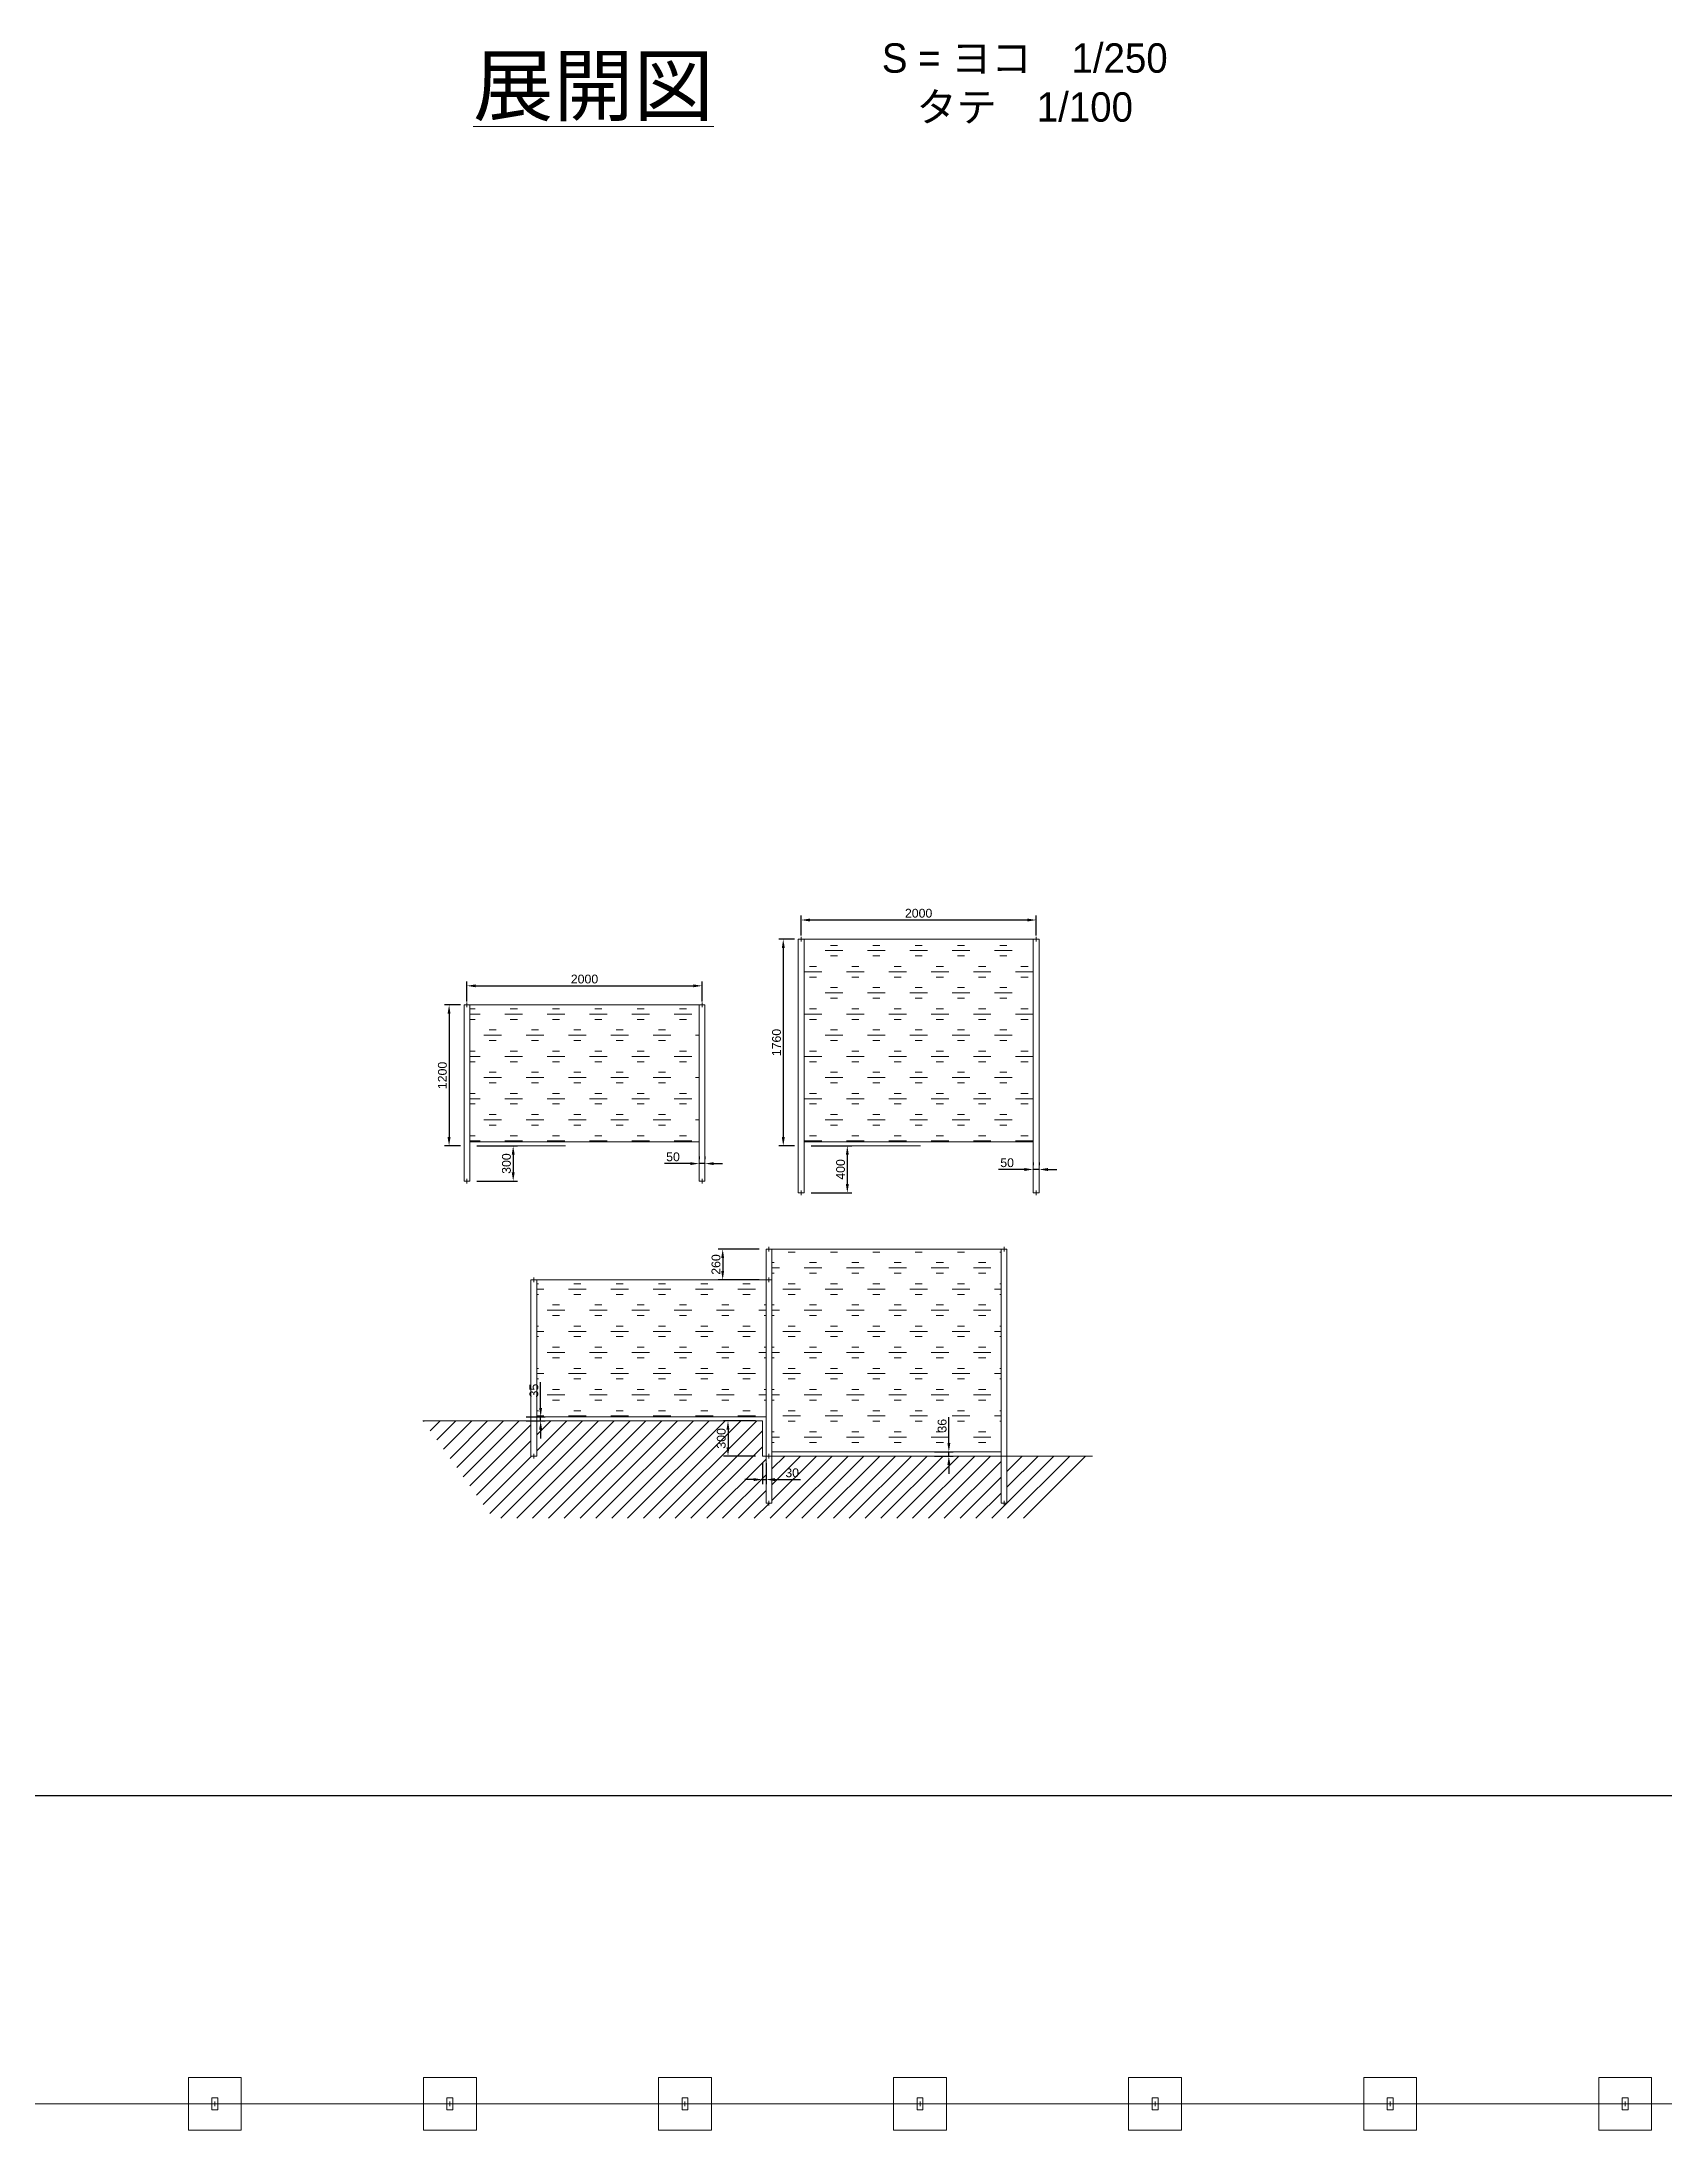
# Model space of a CAD drawing. Header units: millimetres. Extents: x -58267 to 200953, y -49295 to 43144.
# Drawn here: x 13508 to 27321, y -27530 to -9757 of the extents above; entities that cross this region are included whole.
import ezdxf

# ---------------------------------------------------------------- set-up
doc = ezdxf.new("R2010")
doc.units = ezdxf.units.MM
doc.header["$LTSCALE"] = 0.25
doc.linetypes.add('ACAD_ISO02W100', pattern=[15, 12, -3])
doc.layers.add('1-main', color=7, linetype='Continuous', lineweight=9)
doc.layers.add('2-DIMS', color=8, linetype='Continuous', lineweight=9)
doc.styles.get("Standard").update_dxf_attribs({"font": 'arial.ttf'})
doc.dimstyles.new('Annotative in mm', dxfattribs={"dimscale": 0, "dimtxt": 2.5, "dimasz": 2.5, "dimexe": 1.25, "dimexo": 2, "dimtad": 1, "dimdec": 0, "dimdsep": 46, "dimtxsty": 'Standard', "dimcen": 2.5, "dimadec": 0, "dimazin": 0, "dimtfac": 1, "dimtdec": 0, "dimtmove": 0, "dimatfit": 3, "dimfxl": 1, "dimarcsym": 0})

# ---------------------------------------------------------------- blocks, each defined once
blk = doc.blocks.new('*D128')
at = {"layer": '2-DIMS', "color": 0, "lineweight": -2, "transparency": 16777216}
for p, q in [((17126, -17924), (17126, -17754)), ((19126, -17924), (19126, -17754)), ((17201, -17791), (19051, -17791))]:
    blk.add_line(p, q, dxfattribs=at)
at = {"layer": '2-DIMS', "color": 0, "transparency": 16777216}
for points in [[(17201, -17779), (17201, -17804), (17126, -17791)], [(19051, -17779), (19051, -17804), (19126, -17791)]]:
    blk.add_solid(points, dxfattribs=at)
at = {"layer": 'Defpoints', "color": 0, "transparency": 16777216}
for p in [(19126, -17791), (17126, -17954), (19126, -17954)]:
    blk.add_point(p, dxfattribs=at)
at = {"layer": '2-DIMS', "color": 0, "transparency": 16777216, "insert": (18126, -17734), "char_height": 75, "attachment_point": 5}
blk.add_mtext('2000', dxfattribs=at)
blk = doc.blocks.new('*D129')
at = {"layer": '2-DIMS', "color": 0, "lineweight": -2, "transparency": 16777216}
for p, q in [((17071, -17954), (16936, -17954)), ((16974, -18029), (16974, -19079)), ((17071, -19154), (16936, -19154))]:
    blk.add_line(p, q, dxfattribs=at)
at = {"layer": '2-DIMS', "color": 0, "transparency": 16777216}
for points in [[(16961, -18029), (16986, -18029), (16974, -17954)], [(16961, -19079), (16986, -19079), (16974, -19154)]]:
    blk.add_solid(points, dxfattribs=at)
at = {"layer": 'Defpoints', "color": 0, "transparency": 16777216}
for p in [(17101, -17954), (16974, -19154), (17101, -19154)]:
    blk.add_point(p, dxfattribs=at)
at = {"layer": '2-DIMS', "color": 0, "transparency": 16777216, "insert": (16917, -18554), "char_height": 75, "attachment_point": 5, "rotation": 90}
blk.add_mtext('1200', dxfattribs=at)
blk = doc.blocks.new('*D130')
at = {"layer": '2-DIMS', "color": 0, "lineweight": -2, "transparency": 16777216}
for p, q in [((17211, -19154), (17557, -19154)), ((17519, -19229), (17519, -19379)), ((17211, -19454), (17557, -19454))]:
    blk.add_line(p, q, dxfattribs=at)
at = {"layer": '2-DIMS', "color": 0, "transparency": 16777216}
for points in [[(17507, -19229), (17532, -19229), (17519, -19154)], [(17507, -19379), (17532, -19379), (17519, -19454)]]:
    blk.add_solid(points, dxfattribs=at)
at = {"layer": 'Defpoints', "color": 0, "transparency": 16777216}
for p in [(17151, -19154), (17151, -19454), (17519, -19454)]:
    blk.add_point(p, dxfattribs=at)
at = {"layer": '2-DIMS', "color": 0, "transparency": 16777216, "insert": (17462, -19304), "char_height": 75, "attachment_point": 5, "rotation": 90}
blk.add_mtext('300', dxfattribs=at)
blk = doc.blocks.new('*D131')
at = {"layer": '2-DIMS', "color": 0, "lineweight": -2, "transparency": 16777216}
for p, q in [((19969, -17364), (19969, -17194)), ((20044, -17231), (21894, -17231)), ((21969, -17364), (21969, -17194))]:
    blk.add_line(p, q, dxfattribs=at)
at = {"layer": '2-DIMS', "color": 0, "transparency": 16777216}
for points in [[(20044, -17219), (20044, -17244), (19969, -17231)], [(21894, -17219), (21894, -17244), (21969, -17231)]]:
    blk.add_solid(points, dxfattribs=at)
at = {"layer": 'Defpoints', "color": 0, "transparency": 16777216}
for p in [(21969, -17231), (19969, -17394), (21969, -17394)]:
    blk.add_point(p, dxfattribs=at)
at = {"layer": '2-DIMS', "color": 0, "transparency": 16777216, "insert": (20969, -17174), "char_height": 75, "attachment_point": 5}
blk.add_mtext('2000', dxfattribs=at)
blk = doc.blocks.new('*D132')
at = {"layer": '2-DIMS', "color": 0, "lineweight": -2, "transparency": 16777216}
for p, q in [((19914, -17394), (19780, -17394)), ((19817, -17469), (19817, -19079)), ((19914, -19154), (19780, -19154))]:
    blk.add_line(p, q, dxfattribs=at)
at = {"layer": '2-DIMS', "color": 0, "transparency": 16777216}
for points in [[(19805, -17469), (19830, -17469), (19817, -17394)], [(19805, -19079), (19830, -19079), (19817, -19154)]]:
    blk.add_solid(points, dxfattribs=at)
at = {"layer": 'Defpoints', "color": 0, "transparency": 16777216}
for p in [(19944, -17394), (19817, -19154), (19944, -19154)]:
    blk.add_point(p, dxfattribs=at)
at = {"layer": '2-DIMS', "color": 0, "transparency": 16777216, "insert": (19760, -18274), "char_height": 75, "attachment_point": 5, "rotation": 90}
blk.add_mtext('1760', dxfattribs=at)
blk = doc.blocks.new('*D133')
at = {"layer": '2-DIMS', "color": 0, "lineweight": -2, "transparency": 16777216}
for p, q in [((20054, -19154), (20400, -19154)), ((20362, -19229), (20362, -19479)), ((20054, -19554), (20400, -19554))]:
    blk.add_line(p, q, dxfattribs=at)
at = {"layer": '2-DIMS', "color": 0, "transparency": 16777216}
for points in [[(20350, -19229), (20375, -19229), (20362, -19154)], [(20350, -19479), (20375, -19479), (20362, -19554)]]:
    blk.add_solid(points, dxfattribs=at)
at = {"layer": 'Defpoints', "color": 0, "transparency": 16777216}
for p in [(19994, -19154), (19994, -19554), (20362, -19554)]:
    blk.add_point(p, dxfattribs=at)
at = {"layer": '2-DIMS', "color": 0, "transparency": 16777216, "insert": (20305, -19354), "char_height": 75, "attachment_point": 5, "rotation": 90}
blk.add_mtext('400', dxfattribs=at)
blk = doc.blocks.new('short-fence')
at = {"layer": '1-main'}
h = blk.add_hatch(dxfattribs=at)
h.set_pattern_fill('GOST_GLASS', color=256, angle=135)
h.set_pattern_definition([(180, (-17140.59, 18508.02), (-180, 180), [150, -210]), (180, (-17185.59, 18553.02), (-180, 180), [60, -300]), (180, (-17185.59, 18463.02), (-180, 180), [60, -300])])
h.paths.add_polyline_path([(25, 1200), (25, 35), (1975, 35), (1975, 1200)])
for p, q in [((-25, 1200), (2025, 1200)), ((-25, 1200), (-25, 0)), ((0, 1220), (0, 1180)), ((25, 1200), (25, 0)), ((1975, 1200), (1975, 0)), ((2000, 1220), (2000, 1180)), ((2025, 1200), (2025, 0)), ((-25, 0), (-25, -300)), ((25, 35), (1975, 35)), ((25, 0), (25, -300)), ((1975, 0), (1975, -300)), ((2025, 0), (2025, -300)), ((-25, -300), (25, -300)), ((0, -280), (0, -320)), ((1975, -300), (2025, -300)), ((2000, -280), (2000, -320))]:
    blk.add_line(p, q, dxfattribs=at)
at = {"layer": '1-main', "linetype": 'ACAD_ISO02W100'}
blk.add_line((112, 0), (838, 0), dxfattribs=at)
blk = doc.blocks.new('tall-fence')
at = {"layer": '1-main'}
h = blk.add_hatch(dxfattribs=at)
h.set_pattern_fill('GOST_GLASS', color=256, angle=135)
h.set_pattern_definition([(180, (-17115.59, 18508.02), (-180, 180), [150, -210]), (180, (-17160.59, 18553.02), (-180, 180), [60, -300]), (180, (-17160.59, 18463.02), (-180, 180), [60, -300])])
h.paths.add_polyline_path([(2000, 1760), (50, 1760), (50, 36), (2000, 36)])
for p, q in [((25, 1740), (25, 1780)), ((2025, 1740), (2025, 1780)), ((25, -420), (25, -380)), ((2025, -420), (2025, -380))]:
    blk.add_line(p, q)
for p, q in [((0, 1760), (2050, 1760)), ((0, 1760), (0, 0)), ((50, 1760), (50, 0)), ((2000, 1760), (2000, 0)), ((2050, 1760), (2050, 0)), ((0, 0), (0, -400)), ((50, 36), (2000, 36)), ((50, 0), (50, -400)), ((2000, 0), (2000, -400)), ((2050, 0), (2050, -400)), ((0, -400), (50, -400)), ((2000, -400), (2050, -400))]:
    blk.add_line(p, q, dxfattribs=at)
at = {"layer": '1-main', "linetype": 'ACAD_ISO02W100'}
blk.add_line((212, 0), (1042, 0), dxfattribs=at)
blk = doc.blocks.new('*D136')
at = {"layer": '2-DIMS', "color": 0, "lineweight": -2, "transparency": 16777216}
for p, q in [((19611, -20033), (19264, -20033)), ((19302, -20108), (19302, -20218)), ((19611, -20293), (19264, -20293))]:
    blk.add_line(p, q, dxfattribs=at)
at = {"layer": '2-DIMS', "color": 0, "transparency": 16777216}
for points in [[(19289, -20108), (19314, -20108), (19302, -20033)], [(19289, -20218), (19314, -20218), (19302, -20293)]]:
    blk.add_solid(points, dxfattribs=at)
at = {"layer": 'Defpoints', "color": 0, "transparency": 16777216}
for p in [(19671, -20033), (19302, -20293), (19671, -20293)]:
    blk.add_point(p, dxfattribs=at)
at = {"layer": '2-DIMS', "color": 0, "transparency": 16777216, "insert": (19245, -20163), "char_height": 75, "attachment_point": 5, "rotation": 90}
blk.add_mtext('260', dxfattribs=at)
blk = doc.blocks.new('*D137')
at = {"layer": '2-DIMS', "color": 0, "lineweight": -2, "transparency": 16777216}
for p, q in [((17753, -21383), (17753, -21163)), ((17631, -21458), (17790, -21458)), ((17631, -21493), (17790, -21493)), ((17753, -21493), (17753, -21458)), ((17753, -21568), (17753, -21643))]:
    blk.add_line(p, q, dxfattribs=at)
at = {"layer": '2-DIMS', "color": 0, "transparency": 16777216}
for points in [[(17740, -21383), (17765, -21383), (17753, -21458)], [(17740, -21568), (17765, -21568), (17753, -21493)]]:
    blk.add_solid(points, dxfattribs=at)
at = {"layer": 'Defpoints', "color": 0, "transparency": 16777216}
for p in [(17571, -21458), (17571, -21493), (17753, -21458)]:
    blk.add_point(p, dxfattribs=at)
at = {"layer": '2-DIMS', "color": 0, "transparency": 16777216, "insert": (17696, -21236), "char_height": 75, "attachment_point": 5, "rotation": 90}
blk.add_mtext('35', dxfattribs=at)
blk = doc.blocks.new('*D138')
at = {"layer": '2-DIMS', "color": 0, "lineweight": -2, "transparency": 16777216}
for p, q in [((21226, -21682), (21226, -21463)), ((21104, -21757), (21264, -21757)), ((21104, -21793), (21264, -21793)), ((21226, -21793), (21226, -21757)), ((21226, -21868), (21226, -21943))]:
    blk.add_line(p, q, dxfattribs=at)
at = {"layer": '2-DIMS', "color": 0, "transparency": 16777216}
for points in [[(21214, -21682), (21239, -21682), (21226, -21757)], [(21214, -21868), (21239, -21868), (21226, -21793)]]:
    blk.add_solid(points, dxfattribs=at)
at = {"layer": 'Defpoints', "color": 0, "transparency": 16777216}
for p in [(21044, -21757), (21044, -21793), (21226, -21757)]:
    blk.add_point(p, dxfattribs=at)
at = {"layer": '2-DIMS', "color": 0, "transparency": 16777216, "insert": (21169, -21535), "char_height": 75, "attachment_point": 5, "rotation": 90}
blk.add_mtext('36', dxfattribs=at)
blk = doc.blocks.new('*D139')
at = {"layer": '2-DIMS', "color": 0, "lineweight": -2, "transparency": 16777216}
for p, q in [((19641, -21853), (19641, -22031)), ((19671, -21853), (19671, -22031)), ((19566, -21993), (19491, -21993)), ((19641, -21993), (19671, -21993)), ((19746, -21993), (19965, -21993))]:
    blk.add_line(p, q, dxfattribs=at)
at = {"layer": '2-DIMS', "color": 0, "transparency": 16777216}
for points in [[(19566, -21981), (19566, -22006), (19641, -21993)], [(19746, -21981), (19746, -22006), (19671, -21993)]]:
    blk.add_solid(points, dxfattribs=at)
at = {"layer": 'Defpoints', "color": 0, "transparency": 16777216}
for p in [(19641, -21793), (19671, -21793), (19671, -21993)]:
    blk.add_point(p, dxfattribs=at)
at = {"layer": '2-DIMS', "color": 0, "transparency": 16777216, "insert": (19893, -21936), "char_height": 75, "attachment_point": 5}
blk.add_mtext('30', dxfattribs=at)
blk = doc.blocks.new('*D142')
at = {"layer": '2-DIMS', "color": 0, "lineweight": -2, "transparency": 16777216}
for p, q in [((19026, -19304), (18806, -19304)), ((19101, -19244), (19101, -19267)), ((19151, -19304), (19101, -19304)), ((19151, -19244), (19151, -19267)), ((19226, -19304), (19301, -19304))]:
    blk.add_line(p, q, dxfattribs=at)
at = {"layer": '2-DIMS', "color": 0, "transparency": 16777216}
for points in [[(19026, -19292), (19026, -19317), (19101, -19304)], [(19226, -19292), (19226, -19317), (19151, -19304)]]:
    blk.add_solid(points, dxfattribs=at)
at = {"layer": 'Defpoints', "color": 0, "transparency": 16777216}
for p in [(19101, -19304), (19151, -19304), (19151, -19304)]:
    blk.add_point(p, dxfattribs=at)
at = {"layer": '2-DIMS', "color": 0, "transparency": 16777216, "insert": (18879, -19247), "char_height": 75, "attachment_point": 5}
blk.add_mtext('50', dxfattribs=at)
blk = doc.blocks.new('*D143')
at = {"layer": '2-DIMS', "color": 0, "lineweight": -2, "transparency": 16777216}
for p, q in [((21869, -19354), (21649, -19354)), ((21944, -19294), (21944, -19317)), ((21994, -19354), (21944, -19354)), ((21994, -19294), (21994, -19317)), ((22069, -19354), (22144, -19354))]:
    blk.add_line(p, q, dxfattribs=at)
at = {"layer": '2-DIMS', "color": 0, "transparency": 16777216}
for points in [[(21869, -19342), (21869, -19367), (21944, -19354)], [(22069, -19342), (22069, -19367), (21994, -19354)]]:
    blk.add_solid(points, dxfattribs=at)
at = {"layer": 'Defpoints', "color": 0, "transparency": 16777216}
for p in [(21944, -19354), (21944, -19354), (21994, -19354)]:
    blk.add_point(p, dxfattribs=at)
at = {"layer": '2-DIMS', "color": 0, "transparency": 16777216, "insert": (21722, -19297), "char_height": 75, "attachment_point": 5}
blk.add_mtext('50', dxfattribs=at)
blk = doc.blocks.new('*D185')
at = {"layer": '2-DIMS', "color": 0, "lineweight": -2, "transparency": 16777216}
for p, q in [((19581, -21493), (19309, -21493)), ((19347, -21568), (19347, -21718)), ((19581, -21793), (19309, -21793))]:
    blk.add_line(p, q, dxfattribs=at)
at = {"layer": '2-DIMS', "color": 0, "transparency": 16777216}
for points in [[(19334, -21568), (19359, -21568), (19347, -21493)], [(19334, -21718), (19359, -21718), (19347, -21793)]]:
    blk.add_solid(points, dxfattribs=at)
at = {"layer": 'Defpoints', "color": 0, "transparency": 16777216}
for p in [(19641, -21493), (19347, -21793), (19641, -21793)]:
    blk.add_point(p, dxfattribs=at)
at = {"layer": '2-DIMS', "color": 0, "transparency": 16777216, "insert": (19290, -21643), "char_height": 75, "attachment_point": 5, "rotation": 90}
blk.add_mtext('300', dxfattribs=at)
blk = doc.blocks.new('*D189')
at = {"layer": '2-DIMS', "color": 0, "lineweight": -2, "transparency": 16777216}
for p, q in [((951, -26580), (951, -24369)), ((57351, -26580), (57351, -24369)), ((1576, -24682), (56726, -24682))]:
    blk.add_line(p, q, dxfattribs=at)
at = {"layer": '2-DIMS', "color": 0, "transparency": 16777216}
for points in [[(1576, -24578), (1576, -24786), (951, -24682)], [(56726, -24578), (56726, -24786), (57351, -24682)]]:
    blk.add_solid(points, dxfattribs=at)
at = {"layer": 'Defpoints', "color": 0, "transparency": 16777216}
for p in [(57351, -24682), (951, -27080), (57351, -27080)]:
    blk.add_point(p, dxfattribs=at)
at = {"layer": '2-DIMS', "color": 0, "transparency": 16777216, "insert": (29151, -24207), "char_height": 625, "attachment_point": 5}
blk.add_mtext('56400', dxfattribs=at)

msp = doc.modelspace()

# ---------------------------------------------------------------- hatches: boundary and pattern name
at = {"layer": '1-main'}
h = msp.add_hatch(dxfattribs=at)
h.set_pattern_fill('ANSI31', color=256)
h.set_pattern_definition([(45, (0, 0), (-67.35192, 67.35192), [])])
h.paths.add_polyline_path([(19670.613, -21793.354), (19640.613, -21793.354), (19640.613, -21493.354), (17720.613, -21493.354), (17720.613, -21793.354), (17670.613, -21793.354), (17670.613, -21493.354), (16751.667, -21493.354), (17350.171, -22323.006), (21888.306, -22323.006), (22447.685, -21793.354), (21720.613, -21793.354), (21720.613, -22193.354), (21670.613, -22193.354), (21670.613, -21793.354), (19720.613, -21793.354), (19720.613, -22193.354), (19670.613, -22193.354)])
h.paths.add_polyline_path([(19816.213, -22014.227), (19970.254, -22014.227), (19970.254, -21859.674), (19816.213, -21859.674)], flags=24)

# ---------------------------------------------------------------- linework, layer by layer
for p, q in [((12980.893, -27305.381), (14980.893, -27305.381)), ((14980.893, -27325.381), (14980.893, -27285.381)), ((14980.893, -27305.381), (16980.893, -27305.381)), ((16980.893, -27325.381), (16980.893, -27285.381)), ((16980.893, -27305.381), (18980.893, -27305.381)), ((18980.893, -27325.381), (18980.893, -27285.381)), ((18980.893, -27305.381), (20980.893, -27305.381)), ((20980.893, -27325.381), (20980.893, -27285.381)), ((20980.893, -27305.381), (22980.893, -27305.381)), ((22980.893, -27325.381), (22980.893, -27285.381)), ((22980.893, -27305.381), (24980.893, -27305.381)), ((24980.893, -27325.381), (24980.893, -27285.381)), ((24980.893, -27305.381), (26980.893, -27305.381)), ((26980.893, -27325.381), (26980.893, -27285.381)), ((26980.893, -27305.381), (28980.893, -27305.381))]:
    msp.add_line(p, q, dxfattribs=at)
msp.add_lwpolyline([(16751.667, -21493.354), (19640.613, -21493.354), (19640.613, -21793.354), (22447.685, -21793.354)], dxfattribs=at)
for points in [[(14755.893, -27080.381), (15205.893, -27080.381), (15205.893, -27530.381), (14755.893, -27530.381)], [(16755.893, -27080.381), (17205.893, -27080.381), (17205.893, -27530.381), (16755.893, -27530.381)], [(18755.893, -27080.381), (19205.893, -27080.381), (19205.893, -27530.381), (18755.893, -27530.381)], [(20755.893, -27080.381), (21205.893, -27080.381), (21205.893, -27530.381), (20755.893, -27530.381)], [(22755.893, -27080.381), (23205.893, -27080.381), (23205.893, -27530.381), (22755.893, -27530.381)], [(24755.893, -27080.381), (25205.893, -27080.381), (25205.893, -27530.381), (24755.893, -27530.381)], [(26755.893, -27080.381), (27205.893, -27080.381), (27205.893, -27530.381), (26755.893, -27530.381)], [(14955.893, -27255.381), (15005.893, -27255.381), (15005.893, -27355.381), (14955.893, -27355.381)], [(16955.893, -27255.381), (17005.893, -27255.381), (17005.893, -27355.381), (16955.893, -27355.381)], [(18955.893, -27255.381), (19005.893, -27255.381), (19005.893, -27355.381), (18955.893, -27355.381)], [(20955.893, -27255.381), (21005.893, -27255.381), (21005.893, -27355.381), (20955.893, -27355.381)], [(22955.893, -27255.381), (23005.893, -27255.381), (23005.893, -27355.381), (22955.893, -27355.381)], [(24955.893, -27255.381), (25005.893, -27255.381), (25005.893, -27355.381), (24955.893, -27355.381)], [(26955.893, -27255.381), (27005.893, -27255.381), (27005.893, -27355.381), (26955.893, -27355.381)]]:
    msp.add_lwpolyline(points, close=True, dxfattribs=at)

# ---------------------------------------------------------------- block references
for name, p in [('tall-fence', (19944.042, -19154.139)), ('short-fence', (17125.892, -19154.139)), ('tall-fence', (19670.613, -21793.354)), ('short-fence', (17695.613, -21493.354))]:
    msp.add_blockref(name, p, dxfattribs=at)

# ---------------------------------------------------------------- texts
at = {"layer": '2-DIMS', "attachment_point": 5}
for s, insert, char_height in [('\\A1;{\\fMS PGothic|b0|i0|c128|p50;S = ヨコ\u30001/250\\Pタテ\u30001/100 }', (21871.979, -10112.146), 250), ('{\\fMS PGothic|b0|i0|c128|p50;\\L展開図}', (18202.225, -10156.545), 500)]:
    msp.add_mtext(s, dxfattribs=dict(at, insert=insert, char_height=char_height))

# ---------------------------------------------------------------- dimensions: what is measured, and where the dimension line sits
at = {"layer": '2-DIMS'}
for base, p1, p2, override, picture, middle in [((21969.042, -17231.245), (19969.042, -17394.139), (21969.042, -17394.139), {"dimexo": 1}, '*D131', (20969.042, -17174.202)), ((19125.892, -17791.245), (17125.892, -17954.139), (19125.892, -17954.139), {"dimexo": 1}, '*D128', (18125.892, -17734.202)), ((57350.894, -24681.939), (950.894, -27080.239), (57350.894, -27080.239), {"dimexo": 2}, '*D189', (29150.894, -24206.581))]:
    dim = msp.add_linear_dim(base=base, p1=p1, p2=p2, dimstyle='Annotative in mm', override=override, dxfattribs=at)
    dim.commit()
    dim.dimension.update_dxf_attribs({"geometry": picture, "text_midpoint": middle})
for base, p1, p2, picture, middle in [((19817.072, -19154.139), (19944.042, -17394.139), (19944.042, -19154.139), '*D132', (19760.029, -18274.139)), ((16973.922, -19154.139), (17100.892, -17954.139), (17100.892, -19154.139), '*D129', (16916.879, -18554.139))]:
    dim = msp.add_linear_dim(base=base, p1=p1, p2=p2, angle=90, dimstyle='Annotative in mm', override={"dimexo": 1}, dxfattribs=at)
    dim.commit()
    dim.dimension.update_dxf_attribs({"geometry": picture, "text_midpoint": middle})
for base, p1, p2, picture, middle in [((17519.01, -19454.139), (17150.892, -19154.139), (17150.892, -19454.139), '*D130', (17461.942, -19304.139)), ((20362.16, -19554.139), (19994.042, -19154.139), (19994.042, -19554.139), '*D133', (20305.117, -19354.139)), ((19301.609, -20293.354), (19670.613, -20033.354), (19670.613, -20293.354), '*D136', (19244.566, -20163.354)), ((17752.603, -21458.354), (17570.613, -21493.354), (17570.613, -21458.354), '*D137', (17695.535, -21235.631)), ((19346.759, -21793.354), (19640.613, -21493.354), (19640.613, -21793.354), '*D185', (19289.69, -21643.354)), ((21226.14, -21757.354), (21044.149, -21793.354), (21044.149, -21757.354), '*D138', (21169.071, -21534.938))]:
    dim = msp.add_linear_dim(base=base, p1=p1, p2=p2, angle=90, dimstyle='Annotative in mm', dxfattribs=at)
    dim.commit()
    dim.dimension.update_dxf_attribs({"geometry": picture, "text_midpoint": middle})
dim = msp.add_linear_dim(base=(19150.892, -19304.139), p1=(19100.892, -19304.139), p2=(19150.892, -19304.139), dimstyle='Annotative in mm', dxfattribs=at)
dim.commit()
dim.dimension.update_dxf_attribs({"geometry": '*D142', "text_midpoint": (18878.552, -19304.139), "dimtype": 160})
for base, p1, p2, picture, middle in [((21944.042, -19354.139), (21994.042, -19354.139), (21944.042, -19354.139), '*D143', (21721.702, -19297.096)), ((19670.613, -21993.354), (19640.613, -21793.354), (19670.613, -21793.354), '*D139', (19892.927, -21936.286))]:
    dim = msp.add_linear_dim(base=base, p1=p1, p2=p2, dimstyle='Annotative in mm', dxfattribs=at)
    dim.commit()
    dim.dimension.update_dxf_attribs({"geometry": picture, "text_midpoint": middle})

doc.saveas('drawing.dxf')
